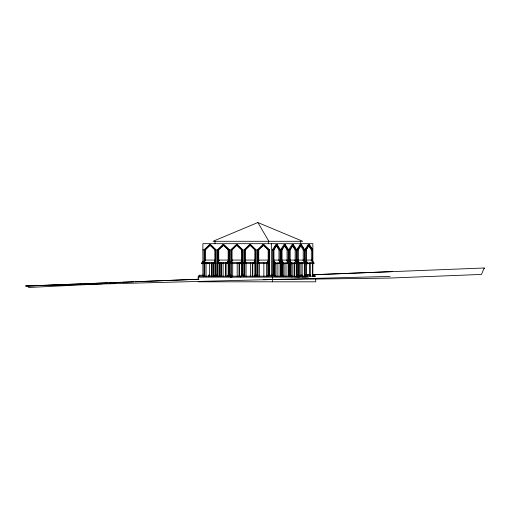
<?xml version="1.0" encoding="UTF-8"?>
<svg xmlns="http://www.w3.org/2000/svg" width="510" height="510" viewBox="0 0 510 510"><rect width="100%" height="100%" fill="white"/><g stroke="black" fill="none" stroke-linecap="round" stroke-linejoin="round"><path stroke-width="0.76" d="M203.822 263.759C204.051 263.829 203.758 261.337 205.415 260.074L214.729 260.074M204 263.759L204.803 261.751M205.415 260.074L203.853 263.09L215.214 263.09M215.112 261.681L213.735 263.759L214.92 261.082M213.913 263.759L213.881 262.905L203.79 262.905M217.158 263.759C217.387 263.829 217.094 261.337 218.745 260.074L228.059 260.074M217.337 263.759L217.368 263.09M218.694 261.082L218.745 260.074M218.873 261.082L218.911 260.412L218.076 260.412L218.076 249.894M228.442 261.681L227.25 263.759L227.103 263.09M227.25 263.759L227.211 262.905L228.187 261.209M230.488 263.759C230.724 263.829 230.431 261.337 232.082 260.074L242.173 260.074M230.673 263.759L230.705 263.09M232.031 261.082L232.082 260.074M232.209 261.082L232.248 260.412L231.406 260.412M242.123 261.082L240.58 263.759L240.44 263.09M240.58 263.759L240.548 262.905L241.848 260.642M243.997 263.466C243.499 264.269 244.462 260.508 245.418 260.074L255.51 260.074M244.003 263.759L245.578 260.412L244.743 260.412M245.361 261.082L245.418 260.074M245.546 261.082L245.578 260.412M255.115 261.681L253.916 263.759L253.77 263.09M253.916 263.759L253.884 262.905L255.185 260.642M257.161 263.759C257.391 263.829 257.097 261.337 258.748 260.074L268.84 260.074M257.34 263.759L257.378 263.09M258.697 261.082L258.748 260.074M268.451 261.681L267.253 263.759L267.106 263.09M267.253 263.759L267.221 262.905L268.515 260.642M203.101 262.51C201.125 265.449 201.648 261.783 203.356 261.209M201.915 263.759L201.973 263.09M207.87 262.905L207.812 263.759L207.87 263.09M312.598 274.769L484.188 267.999L481.485 274.437L389.372 278.077L263.217 279.735M213.945 263.09L215.099 261.082M213.735 263.759L214.927 261.681M217.757 262.42L218.911 260.412M228.435 261.082L227.281 263.09L217.19 263.09L218.733 260.412L218.733 249.894L223.775 245.112L223.119 245.112L218.006 249.894M227.065 263.759L228.263 261.681M231.087 262.42L232.248 260.412M241.772 261.082L240.618 263.09L230.526 263.09L232.063 260.412L232.063 249.894L237.112 245.112L236.455 245.112L231.406 249.894L231.406 277.14M240.401 263.759L241.6 261.681M243.825 263.759L244.679 262.274M255.108 261.082L253.954 263.09L243.863 263.09L245.399 260.412L245.399 249.894L250.442 245.112L249.792 245.112L244.743 249.894L244.743 276.184M253.738 263.759L254.936 261.681M268.438 261.082L267.285 263.09L257.193 263.09L258.736 260.412L258.736 249.894L263.778 245.112L263.122 245.112L263.122 244.43L263.778 244.43L269.548 249.894L269.548 275.585M267.074 263.759L268.266 261.681M281.59 263.759C281.443 261.216 271.836 265.474 275.527 263.09L274.004 261.483M289.674 263.759C289.521 261.216 279.92 265.474 283.605 263.09L282.087 261.483M297.757 263.759C297.604 261.216 288.003 265.474 291.688 263.09L290.164 261.483M298.14 261.483L299.772 263.09L299.721 263.759L299.778 262.905L305.892 262.905L305.841 263.759L305.675 263.09M306.331 261.483L307.855 263.09C304.17 265.474 313.771 261.216 313.924 263.759M272.442 275.585L272.442 249.894L275.935 244.43L277.019 244.43L280.513 249.894L280.513 276.184M272.875 249.894L273.64 248.701M274.405 247.503L275.553 245.712M273.959 275.387L273.959 249.894L277.019 245.112L277.019 244.43L273.519 249.894L273.519 275.228M280.525 249.894L284.019 244.43L285.096 244.43L288.596 249.894L288.596 276.184M280.959 249.894L281.724 248.701M282.043 275.387L282.043 249.894L285.096 245.112L285.096 244.43L281.603 249.894L281.59 276.503M288.609 249.894L292.102 244.43L293.18 244.43L296.68 249.894L296.68 276.184M290.126 275.387L290.126 249.894L293.18 245.112L293.18 244.43L289.686 249.894L289.674 276.503M296.686 249.894L300.186 244.43L301.263 244.43L304.763 249.894L304.77 277.14M297.126 249.894L298.656 247.503M299.421 246.311L300.186 245.112M298.21 275.387L298.21 249.894L301.263 245.112L301.263 244.43L297.77 249.894L297.757 277.14M304.77 249.894L308.269 244.43L309.347 244.43L312.847 249.894L311.323 249.894L308.652 245.712M305.209 249.894L306.357 248.102M307.505 246.311L308.269 245.112M306.287 275.387L306.287 249.894L309.347 245.112L309.347 244.43L305.853 249.894L305.841 277.14M203.388 261.483L201.864 263.09L203.445 263.09M201.807 263.759L203.439 262.038M207.812 263.759L208.093 263.466M204.019 276.503L204.019 249.894L209.782 244.43L210.439 244.43L216.208 249.894L216.208 275.585M204.676 249.894L209.782 245.112L210.439 245.112L205.396 249.894L204.019 249.894M217.356 275.228L217.356 249.894L223.119 244.43L223.775 244.43L229.545 249.894L229.545 275.585M230.686 275.228L230.686 249.894L236.455 244.43L237.112 244.43L242.875 249.894L242.875 275.585M231.342 249.894L233.076 248.255M244.022 275.228L244.022 249.894L249.792 244.43L250.442 244.43L256.211 249.894L256.211 275.585M244.679 249.894L245.833 248.803M257.359 276.184L257.359 249.894L263.122 244.43L268.891 249.894L268.891 275.228M263.778 244.43L258.079 249.894L258.079 276.184M257.862 222.526L212.982 241.294L302.742 241.294L257.862 222.526L268.872 241.294M28.853 285.976L82.104 283.872M83.697 283.809L94.822 283.369M96.415 283.305L107.54 282.865M109.127 282.808L121.055 282.336M122.642 282.272L133.767 281.832M135.36 281.769L198.945 279.257M300.677 275.241L302.264 275.177M306.242 275.024L310.214 274.865M102.382 283.828L29.166 287.462L28.515 287.474L28.203 285.983L25.5 285.983L390.073 276.414M108.738 283.579L115.891 283.292M26.845 285.976L198.721 279.225M300.568 275.228L302.162 275.164M306.14 275.011L310.118 274.852M312.509 274.756L392.075 271.632M202.884 249.894L203.318 249.894M215.551 275.228L215.551 249.894L209.782 244.43L209.782 245.112L214.831 249.894L216.208 249.894M217.356 249.894L218.733 249.894M228.888 275.228L228.888 249.894L223.119 244.43L223.119 245.112L228.168 249.894L229.545 249.894M230.686 249.894L232.063 249.894M242.218 275.228L242.218 249.894L236.455 244.43L236.455 245.112L241.498 249.894L242.875 249.894M244.022 249.894L245.399 249.894M255.555 275.228L255.555 249.894L249.792 244.43L249.792 245.112L254.834 249.894L256.211 249.894M257.359 249.894L258.736 249.894M263.122 245.112L268.171 249.894L269.548 249.894M272.442 249.894L273.959 249.894M276.318 245.712L278.995 249.894L282.043 249.894M284.401 245.712L287.079 249.894L290.126 249.894M292.485 245.712L295.162 249.894L298.21 249.894M300.568 245.712L303.24 249.894L306.287 249.894M273.615 260.074L278.964 260.074L281.647 262.905M281.698 260.074L287.047 260.074L289.725 262.905M289.776 260.074L295.131 260.074L297.808 262.905M297.859 260.074L303.214 260.074L305.892 262.905M305.943 260.074L311.298 260.074L313.975 262.905M204.739 260.412L205.396 260.412L205.396 249.894M241.498 260.412L242.154 260.412M254.834 260.412L255.491 260.412M258.079 260.412L258.914 260.412M268.171 260.412L268.827 260.412M287.028 261.082L286.971 260.412L289.616 263.09L283.496 263.09L281.973 261.483M295.105 261.082L295.048 260.412L297.7 263.09L291.58 263.09L290.056 261.483M217.12 262.905L227.211 262.905M230.456 262.905L240.548 262.905M243.793 262.905L253.884 262.905M257.129 262.905L267.221 262.905M299.663 263.09L305.783 263.09L303.131 260.412M306.453 263.09L313.867 263.09L311.298 260.074M305.554 263.466L305.841 263.759M301.996 263.759C301.302 262.962 302.271 264.499 301.958 263.09M209.884 275.228L208.501 275.228L208.501 276.184M274.89 275.228L267.948 275.228L267.948 276.184M282.974 275.228L280.404 275.228L280.404 276.184M291.057 275.228L288.488 275.228L288.488 276.184M312.42 275.228L314.868 275.228L314.868 276.184M231.406 276.184L198.243 276.184L198.243 279.474M231.999 276.184L295.162 276.184L295.162 277.14M296.24 276.184L315.741 276.184M198.243 277.14L308.333 277.14M198.243 281.807L315.741 281.807L315.741 278.696M224.897 246.177L228.263 249.364M311.215 260.412L313.752 263.09L313.809 263.759M306.249 261.209L307.861 262.905M306.223 261.483L307.747 263.09M306.28 262.038L307.912 263.759M306.166 262.038L307.804 263.759M298.171 261.209L299.778 262.905M298.089 262.038L299.829 263.759M295.048 260.412L297.591 263.09L297.649 263.759M290.088 261.209L291.695 262.905M290.113 262.038L291.745 263.759M290.005 262.038L291.637 263.759M286.971 260.412L289.508 263.09L289.565 263.759M282.005 261.209L283.611 262.905M281.577 261.56L283.668 263.759M281.922 262.038L283.554 263.759M278.964 260.074L281.533 263.09L275.413 263.09L273.895 261.483M279.391 260.948L281.424 263.09L281.482 263.759M273.385 260.642L275.527 262.905M273.494 261.56L275.585 263.759M273.838 262.038L275.47 263.759M309.347 245.112L312.407 249.894L312.42 276.503M309.041 245.648L310.985 248.682M301.263 245.112L304.323 249.894L304.323 276.184M293.18 245.112L296.24 249.894L296.24 277.14M293.269 246.253L295.207 249.288M285.096 245.112L288.156 249.894L288.156 276.184M285.574 246.859L286.346 248.077M277.019 245.112L280.073 249.894L280.073 276.184M277.491 246.859L278.269 248.077M484.188 267.999L484.5 268.744M303.214 260.074L303.303 261.082M295.131 260.074L295.22 261.082M287.047 260.074L287.136 261.082M301.78 263.09L301.812 263.759M314.581 275.228L314.581 276.503M313.994 275.228L313.994 276.184M313.924 275.228L313.924 276.503M312.847 276.503L312.853 243.684L202.872 243.684L202.872 275.547M312.732 275.228L312.732 276.184M311.323 249.894L311.323 260.412M310.246 262.777L310.246 276.184M309.678 262.777L309.678 276.184M307.224 276.184L307.224 275.228L304.648 275.228L304.648 276.184M306.937 275.228L306.937 276.503M305.911 275.228L305.911 276.184M303.24 249.894L303.24 260.412M303.24 276.184L303.24 277.14M302.162 262.777L302.162 277.14M300.894 263.128L300.894 276.363M300.696 241.294L300.696 243.684M299.523 262.644L299.587 276.184M299.287 276.184L299.287 277.14M299.14 276.184L299.14 275.228L296.571 275.228L296.571 276.184M298.854 275.228L298.854 277.14M298.044 276.184L298.044 277.14M297.827 275.228L297.827 276.184M295.162 249.894L295.162 260.412M294.512 262.93L294.512 276.184M294.079 262.777L294.079 276.184M292.198 262.777L292.198 276.184M291.924 276.184L291.924 277.14M291.063 262.943L291.063 276.356M290.343 262.006L290.343 275.547M289.75 275.228L289.75 276.184M287.079 249.894L287.079 260.412M285.995 262.777L285.995 276.184M284.076 262.943L284.076 276.356M282.98 262.943L282.98 276.356M282.26 262.006L282.26 275.547M281.667 275.228L281.667 276.184M278.995 249.894L278.995 260.412M277.912 262.777L277.912 276.184M275.993 262.943L275.993 276.356M274.903 262.159L274.903 276.356M274.176 262.006L274.176 275.547M272.48 276.184L272.48 281.807M272.2 275.228L272.2 276.503M271.345 243.684L271.345 275.547M268.368 241.294L268.368 243.684M268.171 249.894L268.234 276.503M267.909 262.159L267.909 276.356M266.379 262.803L266.379 276.344M263.855 262.943L263.855 276.356M259.386 262.777L259.386 276.184M257.537 276.184L257.537 275.228L254.611 275.228L254.611 276.184M256.772 275.228L256.772 276.184M256.702 275.228L256.702 276.503M254.898 275.228L254.898 276.503M254.834 249.894L254.834 275.4M252.762 262.777L252.762 276.184M252.322 262.943L252.322 276.356M250.525 262.943L250.525 276.356M246.056 262.777L246.056 276.184M244.201 276.184L244.201 275.228L241.275 275.228L241.275 276.184M243.436 275.228L243.436 276.184M243.366 275.228L243.366 276.503M241.498 249.894L241.568 276.503M240.408 276.184L240.408 277.14M239.426 262.803L239.426 276.344M238.992 262.943L238.992 276.356M237.188 262.943L237.188 276.356M232.719 262.777L232.719 276.184M232.063 276.184L232.063 277.14M230.871 276.184L230.871 275.228L227.938 275.228L227.938 276.184M230.756 276.184L230.756 277.14M230.316 276.184L230.316 277.14M230.106 275.228L230.106 276.184M230.035 275.228L230.035 276.503M228.231 275.228L228.231 276.503M228.168 249.894L228.168 276.184M226.089 262.777L226.089 276.184M225.656 262.943L225.656 276.356M223.131 262.803L223.131 276.344M221.646 262.777L221.646 276.184M221.212 262.93L221.212 276.184M220.116 262.93L220.116 276.184M219.683 262.777L219.683 276.184M219.383 262.777L219.383 276.184M218.076 262.777L218.076 276.184M217.534 276.184L217.534 275.228L214.608 275.228L214.608 276.184M216.769 275.228L216.769 276.184M216.699 275.228L216.699 276.503M215.029 241.294L215.029 243.684M214.831 249.894L214.895 276.503M213.562 262.777L213.562 276.184M213.129 262.93L213.129 276.184M212.039 262.93L212.039 276.184M211.599 262.777L211.599 276.184M209.763 275.228L209.763 276.184M209.438 262.777L209.438 276.184M208.794 275.228L208.794 276.503M206.053 262.777L206.053 276.184M204.739 249.894L204.739 276.184M204.198 276.184L204.198 275.228L199.11 275.228L199.11 276.184M203.433 275.228L203.433 276.184M203.362 275.228L203.362 276.503M199.397 275.228L199.397 276.503M298.433 275.4L298.426 262.777L298.433 275.4"/></g></svg>
